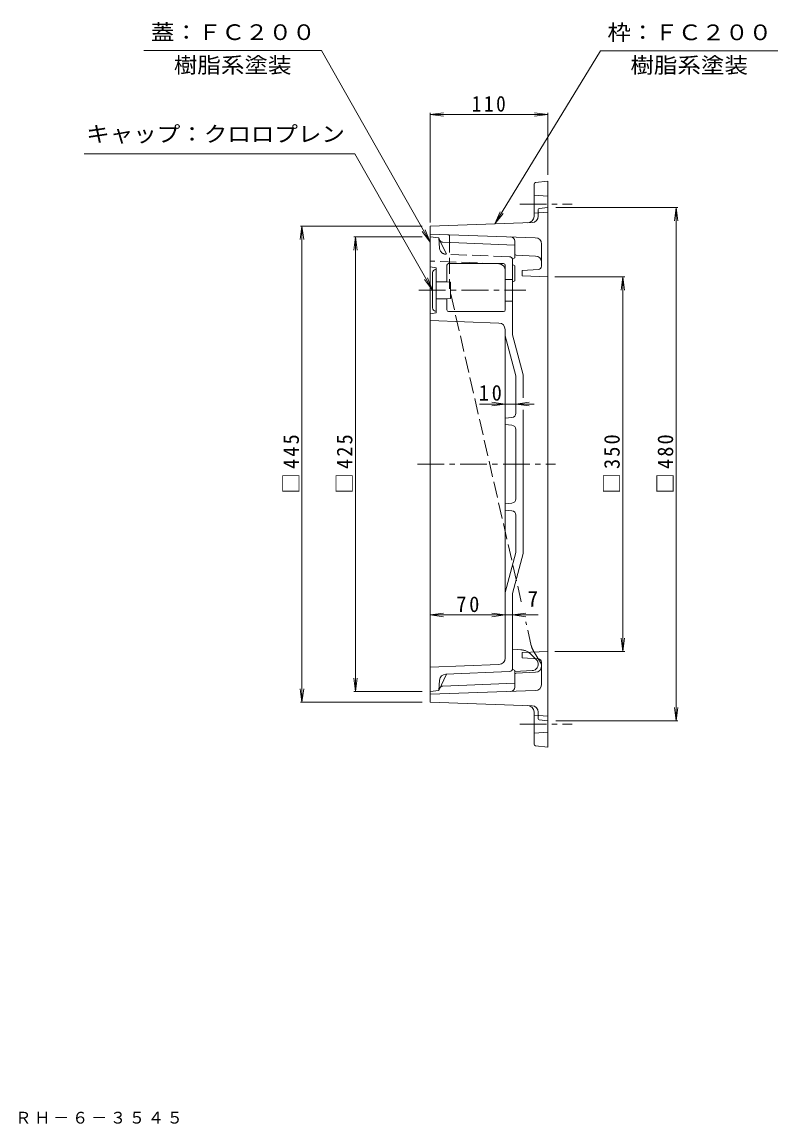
# Model space of a CAD drawing. Units: millimetres, scale not verified. Extents: x -716 to 698, y -685 to 346.
# Drawn here: x -9 to 698, y -685 to 346 of the extents above; entities that cross this region are included whole.
import ezdxf
from ezdxf.enums import TextEntityAlignment as Align

# ---------------------------------------------------------------- set-up
doc = ezdxf.new("R2010")
doc.units = ezdxf.units.MM
doc.header["$LTSCALE"] = 5
doc.linetypes.add('CHAIN1', pattern=[8, 5, -1, 1, -1])
doc.linetypes.add('DASHED3', pattern=[4, 3, -1])
for name, color, linetype, lineweight in [('0-0_通り芯', 3, 'Continuous', 13), ('0-1_ピット', 2, 'Continuous', 13), ('0-2_本体（蓋）', 7, 'Continuous', 13), ('0-4_寸法', 7, 'Continuous', 13)]:
    doc.layers.add(name, color=color, linetype=linetype, lineweight=lineweight)
doc.layers.add('F-5_F-5ﾚｲﾔ', color=7, linetype='Continuous')
doc.styles.add('ＭＳ ゴシック', font='')
doc.styles.get('ＭＳ ゴシック').set_extended_font_data('MS Gothic')

msp = doc.modelspace()

# ---------------------------------------------------------------- linework, layer by layer
at = {"layer": '0-0_通り芯'}
for p, q in [((380.867, 144.463), (372.867, 145.463)), ((372.867, 145.463), (372.867, -279.537)), ((381.935, 142.138), (380.867, 144.463)), ((384.545, 140.392), (451.867, 137.79)), ((451.867, 125.713), (451.867, 137.79)), ((451.867, 125.713), (449.867, 124.713)), ((449.867, 124.713), (449.867, 53.885)), ((378.367, 116.463), (372.867, 117.463)), ((377.867, 114.963), (378.367, 114.963)), ((388.367, 118.963), (388.367, 103.305)), ((441.367, 120.463), (389.867, 120.463)), ((442.867, 118.963), (442.867, 77.164)), ((451.867, 118.463), (449.867, 119.463)), ((374.867, 111.963), (374.867, 78.963)), ((378.367, 103.463), (388.367, 103.463)), ((391.867, 103.213), (382.32, 103.463)), ((391.867, 87.713), (391.867, 103.213)), ((442.867, 105.463), (449.867, 105.463)), ((378.367, 87.463), (388.367, 87.463)), ((391.867, 87.713), (382.32, 87.463)), ((388.367, 87.621), (388.367, 77.164)), ((442.867, 85.463), (449.867, 85.463)), ((377.867, 75.963), (378.367, 75.963)), ((441.367, 75.664), (389.867, 75.664)), ((437.081, 64.886), (372.867, 67.179)), ((442.867, 58.889), (442.867, -248.302)), ((442.867, 52.963), (452.867, 15.643)), ((449.867, 53.885), (459.867, 16.564)), ((452.867, -19.417), (452.867, 15.643)), ((459.867, -4.948), (459.867, 16.564)), ((459.867, -150.638), (459.867, -16.396)), ((449.265, -23.397), (442.867, -24.037)), ((449.265, -30.677), (442.867, -30.037)), ((452.867, -34.657), (452.867, -99.417)), ((449.265, -103.397), (442.867, -104.037)), ((449.265, -110.677), (442.867, -110.037)), ((452.867, -114.657), (452.867, -149.716)), ((442.867, -187.037), (452.867, -149.716)), ((449.867, -187.959), (459.867, -150.638)), ((449.867, -258.787), (449.867, -187.959)), ((454.575, -240.377), (449.867, -240.091)), ((437.109, -254.297), (372.867, -256.895)), ((387.867, -263.294), (380.867, -278.537)), ((446.988, -260.904), (387.253, -263.319)), ((468.109, -260.05), (451.867, -260.706)), ((381.508, -268.915), (380.867, -278.537)), ((451.867, -271.864), (384.545, -274.466)), ((380.867, -278.537), (372.867, -279.537))]:
    msp.add_line(p, q, dxfattribs=at)
at = {"layer": '0-0_通り芯', "linetype": 'DASHED3'}
for p, q in [((381.508, 134.841), (380.867, 144.463)), ((387.867, 129.221), (381.935, 142.138)), ((446.988, 126.83), (387.253, 129.245)), ((437.109, 120.223), (372.867, 122.821)), ((457.522, -240.556), (454.575, -240.377)), ((467.22, -244.922), (472.11, -249.812))]:
    msp.add_line(p, q, dxfattribs=at)
at = {"layer": '0-0_通り芯', "linetype": 'CHAIN1'}
for p, q in [((362.195, 95.463), (462.214, 95.463)), ((360.867, -67.037), (489.867, -67.037))]:
    msp.add_line(p, q, dxfattribs=at)
at = {"layer": '0-0_通り芯'}
for points in [[(378.367, 116.463), (378.367, 74.463), (372.867, 73.463)], [(451.867, 118.463), (451.867, 104.463), (449.867, 103.463)], [(451.867, -271.864), (451.867, -259.787), (449.867, -258.787)]]:
    msp.add_lwpolyline(points, dxfattribs=at)
at = {"layer": '0-0_通り芯', "linetype": 'DASHED3'}
for centre, radius, start, end in [((387.495, 135.24), 6, 183.81366, 267.68417), ((446.867, 123.832), 3, 0, 87.68437), ((436.867, 114.228), 6, 0, 87.68413), ((456.613, -255.528), 15, 44.99986, 86.5249), ((467.867, -254.054), 6, 20.4921, 44.99982)]:
    msp.add_arc(centre, radius, start, end, dxfattribs=at)
at = {"layer": '0-0_通り芯'}
for centre, radius, start, end in [((384.661, 143.39), 3, 204.66718, 267.78711), ((377.867, 111.963), 3, 90, 180), ((389.867, 118.963), 1.5, 90, 180), ((441.367, 118.963), 1.5, 0, 90), ((377.867, 78.963), 3, 180, 270), ((389.867, 77.164), 1.5, 180, 270), ((441.367, 77.164), 1.5, 270, 0), ((436.867, 58.889), 6, 0, 87.95454), ((448.867, -19.417), 4, 275.71034, 0), ((448.867, -34.657), 4, 0, 84.28966), ((448.867, -99.417), 4, 275.71034, 0), ((448.867, -114.657), 4, 0, 84.28966), ((436.867, -248.302), 6, 272.31587, 0), ((467.867, -254.054), 6, 272.31569, 20.4921), ((387.495, -269.314), 6, 92.31583, 176.18634), ((446.867, -257.906), 3, 272.31563, 0), ((384.661, -277.463), 3, 92.21289, 155.33368)]:
    msp.add_arc(centre, radius, start, end, dxfattribs=at)
at = {"layer": '0-1_ピット'}
for p, q in [((471.195, 196.116), (482.867, 197.463)), ((482.867, -331.537), (482.867, 197.463)), ((469.867, 164.62), (469.867, 194.626)), ((473.867, 171.068), (473.867, 164.759)), ((474.756, 172.062), (482.867, 172.963)), ((468.075, 158.762), (372.867, 155.463)), ((471.069, 144.658), (372.867, 147.963)), ((451.867, 129.746), (451.867, 141.437)), ((476.867, 117.901), (476.867, 138.662)), ((453.307, 128.247), (471.107, 127.535)), ((458.867, 114.063), (474.033, 114.906)), ((458.867, 108.963), (458.867, 114.063)), ((458.867, 108.963), (482.867, 107.963)), ((474.033, -248.979), (458.867, -248.137)), ((476.867, -251.975), (476.867, -272.735)), ((451.867, -263.82), (451.867, -275.511)), ((453.307, -262.321), (471.107, -261.609)), ((471.069, -278.732), (372.867, -282.037)), ((469.867, -298.694), (469.867, -328.7)), ((473.867, -305.142), (473.867, -298.833)), ((474.756, -306.136), (482.867, -307.037)), ((471.195, -330.19), (482.867, -331.537))]:
    msp.add_line(p, q, dxfattribs=at)
at = {"layer": '0-1_ピット', "linetype": 'CHAIN1'}
for p, q in [((456.471, 175.963), (505.608, 175.963)), ((456.471, -310.037), (505.608, -310.037))]:
    msp.add_line(p, q, dxfattribs=at)
at = {"layer": '0-1_ピット', "linetype": 'DASHED3'}
for p, q in [((482.867, 183.463), (469.867, 184.463)), ((482.867, 168.463), (469.867, 167.463)), ((390.867, 145.907), (390.867, 96.963)), ((457.935, -195.7), (390.867, 96.963)), ((467.335, -236.714), (462.237, -214.471)), ((469.093, -241.081), (476.867, -254.037)), ((482.867, -302.537), (469.867, -301.537)), ((482.867, -317.537), (469.867, -318.537))]:
    msp.add_line(p, q, dxfattribs=at)
at = {"layer": '0-1_ピット'}
for points in [[(468.075, -292.836), (372.867, -289.537), (372.867, 155.463)], [(458.867, -248.137), (458.867, -243.037), (482.867, -242.037)]]:
    msp.add_lwpolyline(points, dxfattribs=at)
for centre, radius, start, end in [((471.367, 194.626), 1.5, 96.58289, 180), ((474.867, 171.068), 1, 96.34164, 180), ((463.867, 164.62), 6, 271.98476, 0), ((467.867, 164.759), 6, 271.9847, 0), ((447.867, 141.437), 4, 0, 88.07256), ((470.867, 138.662), 6, 0, 88.07253), ((453.367, 129.746), 1.5, 180, 267.70943), ((470.867, 121.54), 6, 0, 87.70927), ((473.867, 117.901), 3, 273.17978, 0), ((470.867, -255.613), 6, 272.29073, 0), ((473.867, -251.975), 3, 0, 86.82022), ((453.367, -263.82), 1.5, 92.29057, 180), ((447.867, -275.511), 4, 271.92744, 0), ((470.867, -272.735), 6, 271.92747, 0), ((463.867, -298.694), 6, 0, 88.01524), ((467.867, -298.833), 6, 0, 88.0153), ((474.867, -305.142), 1, 180, 263.65836), ((471.367, -328.7), 1.5, 180, 263.41711)]:
    msp.add_arc(centre, radius, start, end, dxfattribs=at)
at = {"layer": '0-1_ピット', "linetype": 'DASHED3'}
for centre, radius, start, end in [((389.367, 145.907), 1.5, 0, 88.07239), ((481.956, -233.363), 15, 192.90775, 210.96381)]:
    msp.add_arc(centre, radius, start, end, dxfattribs=at)
at = {"layer": '0-2_本体（蓋）'}
for p, q in [((271.057, 319.696), (105.01, 319.696)), ((698.009, 319.398), (531.962, 319.398)), ((372.867, 259.823), (385.26, 261.455)), ((372.867, 158.777), (372.867, 261.323)), ((482.867, 259.823), (372.867, 259.823)), ((372.867, 259.823), (385.26, 258.192)), ((482.867, 259.823), (470.474, 261.455)), ((482.867, 259.823), (470.474, 258.192)), ((482.867, 203.472), (482.867, 261.323)), ((49.083, 223.177), (302.312, 223.177)), ((490.367, 172.963), (604.367, 172.963)), ((602.867, 172.963), (601.235, 160.57)), ((602.867, -307.037), (602.867, 172.963)), ((602.867, 172.963), (604.498, 160.57)), ((252.867, 155.463), (251.235, 143.07)), ((365.367, 155.463), (251.367, 155.463)), ((252.867, -289.537), (252.867, 155.463)), ((252.867, 155.463), (254.498, 143.07)), ((302.867, 145.463), (301.235, 133.07)), ((365.367, 145.463), (301.367, 145.463)), ((302.867, -279.537), (302.867, 145.463)), ((302.867, 145.463), (304.498, 133.07)), ((554.868, 107.963), (489.254, 107.963)), ((552.867, 107.963), (551.235, 95.57)), ((552.867, -242.037), (552.867, 107.963)), ((552.867, 107.963), (554.498, 95.57)), ((372.867, -208.004), (385.26, -206.372)), ((372.867, -208.004), (385.26, -209.635)), ((473.679, -208.004), (372.867, -208.004)), ((442.867, -208.004), (430.474, -206.372)), ((442.867, -208.004), (430.474, -209.635)), ((449.867, -208.004), (462.26, -206.372)), ((449.867, -208.004), (462.26, -209.635)), ((552.867, -242.037), (551.235, -229.644)), ((552.867, -242.037), (554.498, -229.644)), ((554.868, -242.037), (489.254, -242.037)), ((302.867, -279.537), (301.235, -267.144)), ((302.867, -279.537), (304.498, -267.144)), ((252.867, -289.537), (251.235, -277.144)), ((252.867, -289.537), (254.498, -277.144)), ((365.367, -279.537), (301.367, -279.537)), ((365.367, -289.537), (251.367, -289.537)), ((602.867, -307.037), (601.235, -294.644)), ((602.867, -307.037), (604.498, -294.644)), ((490.367, -307.037), (604.367, -307.037))]:
    msp.add_line(p, q, dxfattribs=at)
at = {"layer": '0-4_寸法'}
for p, q in [((302.312, 223.177), (374.867, 95.463)), ((433.164, 157.553), (441.014, 167.28)), ((372.867, 140.486), (368.164, 152.068)), ((374.867, 95.463), (367.327, 105.433)), ((374.867, 95.463), (370.164, 107.044)), ((442.867, -10.859), (430.474, -9.228)), ((452.867, -10.859), (465.26, -9.228)), ((469.908, -10.859), (418.889, -10.859)), ((442.867, -10.859), (430.474, -12.491)), ((452.867, -10.859), (465.26, -12.491))]:
    msp.add_line(p, q, dxfattribs=at)
for points in [[(271.057, 319.696), (372.867, 140.486), (365.326, 150.456)], [(531.962, 319.398), (433.164, 157.553), (438.229, 168.981)]]:
    msp.add_lwpolyline(points, dxfattribs=at)

# ---------------------------------------------------------------- texts
at = {"layer": '0-2_本体（蓋）', "color": 2, "style": 'ＭＳ ゴシック', "width": 1.1}
for s, p in [('蓋：ＦＣ２００', (111.604, 325.029)), ('枠：ＦＣ２００', (538.556, 324.88)), ('樹脂系塗装', (133.033, 294.29)), ('樹脂系塗装', (559.986, 294.141)), ('キャップ：クロロプレン', (51.063, 229.834))]:
    msp.add_text(s, height=14.66, dxfattribs=at).set_placement(p, align=Align.BOTTOM_LEFT)
at = {"layer": '0-2_本体（蓋）', "color": 2, "style": 'ＭＳ ゴシック'}
msp.add_text('7', height=14.66, dxfattribs=at).set_placement((463.681, -204.59), align=Align.BOTTOM_LEFT)
at = {"layer": '0-2_本体（蓋）', "color": 2, "char_height": 14.66, "attachment_point": 7, "style": 'ＭＳ ゴシック'}
for s, insert in [('\\T1.27;\\W0.9;110', (411.617, 262.323)), ('\\T1.27;\\W0.95;70', (397.242, -205.504))]:
    msp.add_mtext(s, dxfattribs=dict(at, insert=insert))
at = {"layer": '0-2_本体（蓋）', "color": 2, "char_height": 14.66, "attachment_point": 7, "rotation": 90, "style": 'ＭＳ ゴシック'}
for s, insert in [('\\T1.21;\\W0.95;□445', (250.367, -94.537)), ('\\T1.21;\\W0.95;□425', (300.367, -94.537)), ('\\T1.21;\\W0.95;□350', (550.367, -94.537)), ('\\T1.21;\\W0.95;□480', (600.367, -94.537))]:
    msp.add_mtext(s, dxfattribs=dict(at, insert=insert))
at = {"layer": '0-4_寸法', "color": 2, "insert": (418.246, -7.859), "char_height": 14.66, "attachment_point": 7, "style": 'ＭＳ ゴシック'}
msp.add_mtext('\\T1.27;\\W0.95;10', dxfattribs=at)
at = {"layer": 'F-5_F-5ﾚｲﾔ', "insert": (-404.634, -684.717), "char_height": 11, "attachment_point": 7, "style": 'ＭＳ ゴシック'}
msp.add_mtext('\\T1.18;一般型\u3000充填深さ70mm\u3000カラー舗装用鉄蓋\u3000\u3000ＭＲＨ－６－３５４５', dxfattribs=at)

doc.saveas('drawing.dxf')
